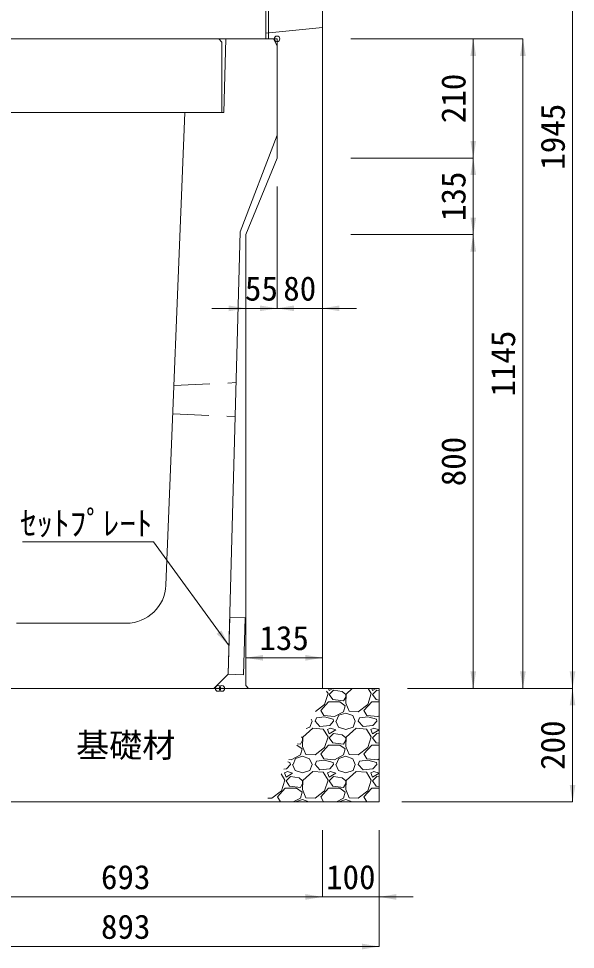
# Model space of a CAD drawing. Units: millimetres at full size. Extents: x 172874 to 217143, y 854931 to 903297.
# Drawn here: x 210784 to 211766, y 860014 to 861654 of the extents above; entities that cross this region are included whole.
import ezdxf
from ezdxf.enums import TextEntityAlignment as Align

# ---------------------------------------------------------------- set-up
doc = ezdxf.new("R2010")
doc.units = ezdxf.units.MM
doc.header["$LTSCALE"] = 20
doc.header["$PDMODE"] = 32
doc.header["$PDSIZE"] = 10
doc.linetypes.add('DASHED', pattern=[7.5, 6, -1.5])
doc.linetypes.add('USER2', pattern=[4.7625, 3.175, -1.5875])
for name, color, linetype, lineweight in [('セットプレート', 3, 'Continuous', 13), ('パネックスKDR', 2, 'Continuous', 13), ('基礎材', 7, 'Continuous', 15), ('寸法線', 7, 'Continuous', 13), ('引出線', 4, 'Continuous', 13), ('本体', 2, 'Continuous', 13), ('補助線', 8, 'Continuous', 13), ('ﾊｯﾁﾝｸﾞ', 7, 'Continuous', 5)]:
    doc.layers.add(name, color=color, linetype=linetype, lineweight=lineweight)
doc.styles.add('ＭＳ ゴシック', font='')
doc.styles.get('ＭＳ ゴシック').set_extended_font_data('MS Gothic')

# ---------------------------------------------------------------- blocks, each defined once
blk = doc.blocks.new('filled_arrow')
at = {"color": 0, "linetype": 'Continuous', "lineweight": -2}
blk.add_solid([(7.5, 1.25), (0, 0), (7.5, -1.25)], dxfattribs=at)

msp = doc.modelspace()

# ---------------------------------------------------------------- linework, layer by layer
at = {"layer": 'セットプレート'}
msp.add_lwpolyline([(211153.99, 860498.51), (211180.98, 860497.79), (211183.66, 860597.75), (211156.67, 860598.48)], close=True, dxfattribs=at)
at = {"layer": 'パネックスKDR'}
for p, q in [((211219.9, 862413.52), (211219.9, 861618.52)), ((211319.9, 862418.52), (211319.9, 860473.52)), ((211219.9, 861618.52), (211239.9, 861618.52)), ((211239.9, 861618.52), (211239.9, 861408.52)), ((211239.9, 861408.52), (211184.9, 861273.52)), ((211184.9, 861273.52), (211184.9, 860478.52)), ((211184.9, 860478.52), (211189.9, 860473.52)), ((211189.9, 860473.52), (211319.9, 860473.52))]:
    msp.add_line(p, q, dxfattribs=at)
at = {"layer": 'パネックスKDR', "lineweight": 5}
msp.add_line((211224.9, 862418.52), (211224.9, 861618.52), dxfattribs=at)
at = {"layer": 'パネックスKDR', "linetype": 'DASHED', "lineweight": 9}
msp.add_line((211219.9, 861628.52), (211319.9, 861638.52), dxfattribs=at)
at = {"layer": '基礎材'}
for p, q in [((210526.48, 860473.52), (211419.9, 860473.52)), ((211419.9, 860473.52), (211419.9, 860273.52)), ((210526.48, 860273.52), (211419.9, 860273.52))]:
    msp.add_line(p, q, dxfattribs=at)
at = {"layer": '寸法線'}
for p, q in [((211760.74, 860473.52), (211760.74, 862418.52)), ((211169.9, 861618.52), (210674.9, 861618.52)), ((211369.9, 861618.52), (211673.24, 861618.52)), ((211369.9, 861618.52), (211585.74, 861618.52)), ((211585.74, 861618.52), (211585.74, 861408.52)), ((211673.24, 861618.52), (211673.24, 860473.52)), ((211369.9, 861408.52), (211585.74, 861408.52)), ((211369.9, 861408.52), (211585.74, 861408.52)), ((211585.74, 861408.52), (211585.74, 861273.52)), ((211239.9, 861358.52), (211239.9, 861143.52)), ((211239.9, 861358.52), (211239.9, 861143.52)), ((211319.9, 861358.52), (211319.9, 861143.52)), ((211369.9, 861273.52), (211585.74, 861273.52)), ((211369.9, 861273.52), (211585.74, 861273.52)), ((211585.74, 861273.52), (211585.74, 860473.52)), ((211184.9, 861223.52), (211184.9, 861143.52)), ((211299.9, 861143.52), (211124.9, 861143.52)), ((211179.9, 861143.52), (211379.9, 861143.52)), ((211184.9, 860527.52), (211319.9, 860527.52)), ((211184.9, 860503.52), (211184.9, 860527.52)), ((211319.9, 860498.52), (211319.9, 860527.52)), ((211469.9, 860473.52), (211760.74, 860473.52)), ((211469.9, 860473.52), (211673.24, 860473.52)), ((211469.9, 860473.52), (211585.74, 860473.52)), ((211469.9, 860473.52), (211760.74, 860473.52)), ((211760.74, 860473.52), (211760.74, 860273.52)), ((211459.9, 860273.52), (211760.74, 860273.52)), ((211319.9, 860223.52), (211319.9, 860106.08)), ((211319.9, 860223.52), (211319.9, 860106.08)), ((211419.9, 860223.52), (211419.9, 860106.08)), ((211419.9, 860223.52), (211419.9, 860018.58)), ((210626.48, 860106.08), (211319.9, 860106.08)), ((211259.9, 860106.08), (211479.9, 860106.08)), ((211419.9, 860018.58), (210526.48, 860018.58))]:
    msp.add_line(p, q, dxfattribs=at)
at = {"layer": '引出線'}
msp.add_lwpolyline([(211155.33, 860548.49), (211022.47, 860731.98), (210791.11, 860731.98)], dxfattribs=at)
at = {"layer": '本体'}
for p, q in [((211149.9, 861618.52), (211145.9, 861488.52)), ((211149.9, 861618.52), (211233.9, 861618.52)), ((211233.9, 861618.52), (211239.9, 861606.52)), ((211239.9, 861606.52), (211239.9, 861448.52)), ((211077.4, 861488.52), (211044.09, 860655.72)), ((211077.4, 861488.52), (211145.9, 861488.52)), ((211239.9, 861448.52), (211174.9, 861278.52)), ((211174.9, 861278.52), (211153.99, 860498.51)), ((210780.66, 860588.52), (210974.14, 860588.52)), ((211128.32, 860473.52), (211153.99, 860498.51)), ((210626.48, 860473.52), (211128.32, 860473.52))]:
    msp.add_line(p, q, dxfattribs=at)
at = {"layer": '本体', "linetype": 'USER2'}
for p, q in [((211058.16, 861007.52), (211167.77, 861012.52)), ((211056.16, 860957.52), (211166.16, 860952.52))]:
    msp.add_line(p, q, dxfattribs=at)
at = {"layer": '本体', "lineweight": 20}
msp.add_lwpolyline([(210612.4, 861612.52), (210617.4, 861618.52), (211137.4, 861618.52), (211142.4, 861612.52), (211142.4, 861488.52), (210612.4, 861488.52)], close=True, dxfattribs=at)
at = {"layer": '本体'}
msp.add_arc((210974.14, 860658.52), 70, 270, 357.70939, dxfattribs=at)
at = {"layer": '補助線'}
for p in [(211239.9, 861618.52), (211135.9, 860473.52), (211135.9, 860473.52), (211142.9, 860473.52), (211142.9, 860473.52), (211142.9, 860473.52), (211142.9, 860473.52)]:
    msp.add_point(p, dxfattribs=at)
at = {"layer": 'ﾊｯﾁﾝｸﾞ'}
for p, q in [((211323.69, 860445.39), (211329.78, 860464.44)), ((211329.78, 860464.44), (211327.22, 860468.64)), ((211330.57, 860473.52), (211332.07, 860469.77)), ((211332.07, 860469.77), (211338.31, 860473.52)), ((211339.69, 860470.54), (211332.07, 860462.92)), ((211332.07, 860462.92), (211338.16, 860453.77)), ((211354.93, 860468.25), (211339.69, 860470.54)), ((211361.02, 860462.92), (211354.93, 860468.25)), ((211361.79, 860463.68), (211361.02, 860447.68)), ((211361.02, 860458.34), (211361.02, 860462.92)), ((211372.57, 860473.52), (211361.79, 860463.68)), ((211399.89, 860445.39), (211405.98, 860464.44)), ((211405.98, 860464.44), (211400.43, 860473.52)), ((211406.77, 860473.52), (211408.27, 860469.77)), ((211408.27, 860469.77), (211414.51, 860473.52)), ((211415.89, 860470.54), (211408.27, 860462.92)), ((211408.27, 860462.92), (211414.36, 860453.77)), ((211419.9, 860469.93), (211415.89, 860470.54)), ((211307.59, 860432.95), (211323.69, 860445.39)), ((211316.83, 860434.72), (211330.54, 860449.96)), ((211330.54, 860449.96), (211350.36, 860449.96)), ((211338.16, 860453.77), (211357.21, 860451.49)), ((211350.36, 860449.96), (211360.26, 860443.1)), ((211357.21, 860451.49), (211361.02, 860458.34)), ((211361.02, 860447.68), (211367.12, 860433.2)), ((211383.12, 860432.44), (211399.89, 860445.39)), ((211393.03, 860434.72), (211406.74, 860449.96)), ((211406.74, 860449.96), (211419.91, 860449.96)), ((211414.36, 860453.77), (211419.9, 860453.11)), ((211322.16, 860425.58), (211316.83, 860434.72)), ((211357.21, 860432.44), (211341.21, 860424.05)), ((211348.83, 860426.34), (211361.02, 860430.15)), ((211360.26, 860443.1), (211357.21, 860432.44)), ((211361.02, 860430.15), (211373.22, 860425.58)), ((211367.12, 860433.2), (211383.12, 860432.44)), ((211398.36, 860425.58), (211393.03, 860434.72)), ((211297.78, 860405), (211301.59, 860415.67)), ((211299.99, 860419.14), (211301.59, 860415.67)), ((211306.92, 860415.67), (211309.21, 860421.77)), ((211315.3, 860406.53), (211306.92, 860415.67)), ((211323.69, 860423.29), (211309.21, 860421.77)), ((211341.21, 860424.05), (211322.16, 860425.58)), ((211338.93, 860419.48), (211323.69, 860423.29)), ((211339.69, 860415.67), (211332.83, 860408.05)), ((211339.69, 860415.67), (211338.93, 860419.48)), ((211343.5, 860415.67), (211348.07, 860405)), ((211344.26, 860415.67), (211348.83, 860426.34)), ((211373.22, 860425.58), (211377.79, 860415.67)), ((211373.98, 860405), (211377.79, 860415.67)), ((211383.12, 860415.67), (211385.41, 860421.77)), ((211391.5, 860406.53), (211383.12, 860415.67)), ((211399.89, 860423.29), (211385.41, 860421.77)), ((211417.41, 860424.05), (211398.36, 860425.58)), ((211415.13, 860419.48), (211399.89, 860423.29)), ((211415.89, 860415.67), (211409.03, 860408.05)), ((211415.89, 860415.67), (211415.13, 860419.48)), ((211419.91, 860425.36), (211417.41, 860424.05)), ((211419.7, 860415.67), (211419.91, 860415.17)), ((211303.11, 860403.48), (211285.59, 860387.48)), ((211291.14, 860403.05), (211297.78, 860405)), ((211321.4, 860401.96), (211303.11, 860403.48)), ((211332.83, 860408.05), (211315.3, 860406.53)), ((211329.78, 860388.24), (211321.4, 860401.96)), ((211334.35, 860403.48), (211329.02, 860401.19)), ((211329.02, 860401.19), (211332.07, 860393.57)), ((211332.07, 860393.57), (211343.5, 860400.43)), ((211343.5, 860400.43), (211334.35, 860403.48)), ((211348.07, 860405), (211361.02, 860401.19)), ((211361.02, 860401.19), (211373.98, 860405)), ((211379.31, 860403.48), (211361.79, 860387.48)), ((211397.6, 860401.96), (211379.31, 860403.48)), ((211409.03, 860408.05), (211391.5, 860406.53)), ((211405.98, 860388.24), (211397.6, 860401.96)), ((211410.55, 860403.48), (211405.22, 860401.19)), ((211405.22, 860401.19), (211408.27, 860393.57)), ((211408.27, 860393.57), (211419.7, 860400.43)), ((211419.7, 860400.43), (211410.55, 860403.48)), ((211281.01, 860375.29), (211284.82, 860382.14)), ((211284.82, 860386.72), (211283.02, 860388.29)), ((211285.59, 860387.48), (211284.82, 860371.48)), ((211284.82, 860382.14), (211284.82, 860386.72)), ((211323.69, 860369.19), (211329.78, 860388.24)), ((211339.69, 860394.34), (211332.07, 860386.72)), ((211332.07, 860386.72), (211338.16, 860377.57)), ((211354.93, 860392.05), (211339.69, 860394.34)), ((211361.02, 860386.72), (211354.93, 860392.05)), ((211357.21, 860375.29), (211361.02, 860382.14)), ((211361.79, 860387.48), (211361.02, 860371.48)), ((211361.02, 860382.14), (211361.02, 860386.72)), ((211399.89, 860369.19), (211405.98, 860388.24)), ((211415.89, 860394.34), (211408.27, 860386.72)), ((211408.27, 860386.72), (211414.36, 860377.57)), ((211419.92, 860393.73), (211415.89, 860394.34)), ((211274.79, 860373.32), (211284.06, 860366.9)), ((211276.19, 860375.87), (211281.01, 860375.29)), ((211284.06, 860366.9), (211281.01, 860356.24)), ((211284.82, 860371.48), (211290.92, 860357)), ((211306.92, 860356.24), (211323.69, 860369.19)), ((211316.83, 860358.52), (211330.54, 860373.76)), ((211330.54, 860373.76), (211350.36, 860373.76)), ((211338.16, 860377.57), (211357.21, 860375.29)), ((211350.36, 860373.76), (211360.26, 860366.9)), ((211360.26, 860366.9), (211357.21, 860356.24)), ((211361.02, 860371.48), (211367.12, 860357)), ((211383.12, 860356.24), (211399.89, 860369.19)), ((211393.03, 860358.52), (211406.74, 860373.76)), ((211406.74, 860373.76), (211419.92, 860373.76)), ((211414.36, 860377.57), (211419.92, 860376.91)), ((211265.01, 860347.85), (211260.96, 860348.18)), ((211281.01, 860356.24), (211265.01, 860347.85)), ((211268.06, 860339.47), (211272.63, 860350.14)), ((211272.63, 860350.14), (211284.82, 860353.95)), ((211284.82, 860353.95), (211297.02, 860349.38)), ((211290.92, 860357), (211306.92, 860356.24)), ((211297.02, 860349.38), (211301.59, 860339.47)), ((211323.69, 860347.09), (211309.21, 860345.57)), ((211322.16, 860349.38), (211316.83, 860358.52)), ((211341.21, 860347.85), (211322.16, 860349.38)), ((211338.93, 860343.28), (211323.69, 860347.09)), ((211357.21, 860356.24), (211341.21, 860347.85)), ((211344.26, 860339.47), (211348.83, 860350.14)), ((211348.83, 860350.14), (211361.02, 860353.95)), ((211361.02, 860353.95), (211373.22, 860349.38)), ((211367.12, 860357), (211383.12, 860356.24)), ((211373.22, 860349.38), (211377.79, 860339.47)), ((211399.89, 860347.09), (211385.41, 860345.57)), ((211398.36, 860349.38), (211393.03, 860358.52)), ((211417.41, 860347.85), (211398.36, 860349.38)), ((211415.13, 860343.28), (211399.89, 860347.09)), ((211419.93, 860349.17), (211417.41, 860347.85)), ((211256.63, 860331.85), (211251.75, 860331.43)), ((211263.49, 860339.47), (211256.63, 860331.85)), ((211262.73, 860343.28), (211258.81, 860344.26)), ((211263.49, 860339.47), (211262.73, 860343.28)), ((211267.3, 860339.47), (211271.87, 860328.8)), ((211297.78, 860328.8), (211301.59, 860339.47)), ((211306.92, 860339.47), (211309.21, 860345.57)), ((211315.3, 860330.33), (211306.92, 860339.47)), ((211332.83, 860331.85), (211315.3, 860330.33)), ((211339.69, 860339.47), (211332.83, 860331.85)), ((211339.69, 860339.47), (211338.93, 860343.28)), ((211343.5, 860339.47), (211348.07, 860328.8)), ((211373.98, 860328.8), (211377.79, 860339.47)), ((211383.12, 860339.47), (211385.41, 860345.57)), ((211391.5, 860330.33), (211383.12, 860339.47)), ((211409.03, 860331.85), (211391.5, 860330.33)), ((211415.89, 860339.47), (211409.03, 860331.85)), ((211415.89, 860339.47), (211415.13, 860343.28)), ((211419.7, 860339.47), (211419.93, 860338.93)), ((211253.58, 860312.04), (211247.01, 860322.8)), ((211258.15, 860327.28), (211252.82, 860324.99)), ((211252.82, 860324.99), (211255.87, 860317.37)), ((211255.87, 860317.37), (211267.3, 860324.23)), ((211263.49, 860318.14), (211255.87, 860310.52)), ((211267.3, 860324.23), (211258.15, 860327.28)), ((211278.73, 860315.85), (211263.49, 860318.14)), ((211271.87, 860328.8), (211284.82, 860324.99)), ((211284.82, 860310.52), (211278.73, 860315.85)), ((211284.82, 860324.99), (211297.78, 860328.8)), ((211303.11, 860327.28), (211285.59, 860311.28)), ((211321.4, 860325.76), (211303.11, 860327.28)), ((211329.78, 860312.04), (211321.4, 860325.76)), ((211334.35, 860327.28), (211329.02, 860324.99)), ((211329.02, 860324.99), (211332.07, 860317.37)), ((211332.07, 860317.37), (211343.5, 860324.23)), ((211339.69, 860318.14), (211332.07, 860310.52)), ((211343.5, 860324.23), (211334.35, 860327.28)), ((211354.93, 860315.85), (211339.69, 860318.14)), ((211348.07, 860328.8), (211361.02, 860324.99)), ((211361.02, 860310.52), (211354.93, 860315.85)), ((211361.02, 860324.99), (211373.98, 860328.8)), ((211379.31, 860327.28), (211361.79, 860311.28)), ((211397.6, 860325.76), (211379.31, 860327.28)), ((211405.98, 860312.04), (211397.6, 860325.76)), ((211410.55, 860327.28), (211405.22, 860324.99)), ((211405.22, 860324.99), (211408.27, 860317.37)), ((211408.27, 860317.37), (211419.7, 860324.23)), ((211415.89, 860318.14), (211408.27, 860310.52)), ((211419.7, 860324.23), (211410.55, 860327.28)), ((211419.94, 860317.53), (211415.89, 860318.14)), ((211240.63, 860282.32), (211254.34, 860297.56)), ((211247.49, 860292.99), (211253.58, 860312.04)), ((211254.34, 860297.56), (211274.16, 860297.56)), ((211255.87, 860310.52), (211261.96, 860301.37)), ((211261.96, 860301.37), (211281.01, 860299.09)), ((211274.16, 860297.56), (211284.06, 860290.7)), ((211281.01, 860299.09), (211284.82, 860305.94)), ((211285.59, 860311.28), (211284.82, 860295.28)), ((211284.82, 860305.94), (211284.82, 860310.52)), ((211316.83, 860282.32), (211330.54, 860297.56)), ((211323.69, 860292.99), (211329.78, 860312.04)), ((211330.54, 860297.56), (211350.36, 860297.56)), ((211332.07, 860310.52), (211338.16, 860301.37)), ((211338.16, 860301.37), (211357.21, 860299.09)), ((211350.36, 860297.56), (211360.26, 860290.7)), ((211357.21, 860299.09), (211361.02, 860305.94)), ((211361.79, 860311.28), (211361.02, 860295.28)), ((211361.02, 860305.94), (211361.02, 860310.52)), ((211393.03, 860282.32), (211406.74, 860297.56)), ((211399.89, 860292.99), (211405.98, 860312.04)), ((211406.74, 860297.56), (211419.94, 860297.56)), ((211408.27, 860310.52), (211414.36, 860301.37)), ((211414.36, 860301.37), (211419.94, 860300.7)), ((211230.72, 860280.04), (211247.49, 860292.99)), ((211245.76, 860273.52), (211240.63, 860282.32)), ((211284.06, 860290.7), (211281.01, 860280.04)), ((211284.82, 860295.28), (211290.92, 860280.8)), ((211290.92, 860280.8), (211306.92, 860280.04)), ((211306.92, 860280.04), (211323.69, 860292.99)), ((211321.96, 860273.52), (211316.83, 860282.32)), ((211360.26, 860290.7), (211357.21, 860280.04)), ((211361.02, 860295.28), (211367.12, 860280.8)), ((211367.12, 860280.8), (211383.12, 860280.04)), ((211383.12, 860280.04), (211399.89, 860292.99)), ((211398.16, 860273.52), (211393.03, 860282.32)), ((211219.9, 860273.52), (211219.9, 860273.52)), ((211223.67, 860280.37), (211230.72, 860280.04)), ((211281.01, 860280.04), (211268.58, 860273.52)), ((211272.45, 860273.52), (211272.63, 860273.94)), ((211272.63, 860273.94), (211284.82, 860277.75)), ((211284.82, 860277.75), (211296.1, 860273.52)), ((211357.21, 860280.04), (211344.78, 860273.52)), ((211348.65, 860273.52), (211348.83, 860273.94)), ((211348.83, 860273.94), (211361.02, 860277.75)), ((211361.02, 860277.75), (211372.3, 860273.52))]:
    msp.add_line(p, q, dxfattribs=at)

# ---------------------------------------------------------------- block references
at = {"layer": '寸法線', "xscale": 4, "yscale": 4}
for p, rotation in [((211585.74, 861618.52), 270), ((211673.24, 861618.52), 270), ((211585.74, 861408.52), 90), ((211585.74, 861408.52), 270), ((211585.74, 861273.52), 90), ((211585.74, 861273.52), 270), ((211184.9, 861143.52), 180), ((211239.9, 861143.52), 180), ((211319.9, 860527.52), 180), ((211585.74, 860473.52), 90), ((211673.24, 860473.52), 90), ((211760.74, 860473.52), 90), ((211760.74, 860473.52), 270), ((211760.74, 860273.52), 90), ((211319.9, 860106.08), 180), ((211319.9, 860106.08), 180), ((211419.9, 860018.58), 180)]:
    msp.add_blockref('filled_arrow', p, dxfattribs=dict(at, rotation=rotation))
for p in [(211239.9, 861143.52), (211319.9, 861143.52), (211184.9, 860527.52), (211419.9, 860106.08)]:
    msp.add_blockref('filled_arrow', p, dxfattribs=at)
at = {"layer": '引出線', "xscale": 4, "yscale": 4, "rotation": 125.9}
msp.add_blockref('filled_arrow', (211155.33, 860548.49), dxfattribs=at)

# ---------------------------------------------------------------- texts
at = {"layer": '寸法線', "style": 'ＭＳ ゴシック'}
for s, p in [('210', (211550.74, 861513.52)), ('1945', (211725.74, 861446.02)), ('135', (211550.74, 861341.02)), ('1145', (211638.24, 861046.02)), ('800', (211550.74, 860873.52)), ('200', (211725.74, 860373.52))]:
    msp.add_text(s, height=42.72, rotation=90, dxfattribs=at).set_placement(p, align=Align.MIDDLE_CENTER)
for s, p in [('80', (211279.9, 861178.52)), ('55', (211212.4, 861178.52)), ('135', (211252.4, 860562.52)), ('基礎材', (210973.19, 860373.52)), ('693', (210973.19, 860141.08)), ('100', (211369.9, 860141.08)), ('893', (210973.19, 860053.58))]:
    msp.add_text(s, height=42.72, dxfattribs=at).set_placement(p, align=Align.MIDDLE_CENTER)
at = {"layer": '引出線', "style": 'ＭＳ ゴシック'}
msp.add_text('ｾｯﾄﾌﾟﾚｰﾄ', height=42.72, dxfattribs=at).set_placement((211020.22, 860785.98), align=Align.TOP_RIGHT)

doc.saveas('drawing.dxf')
